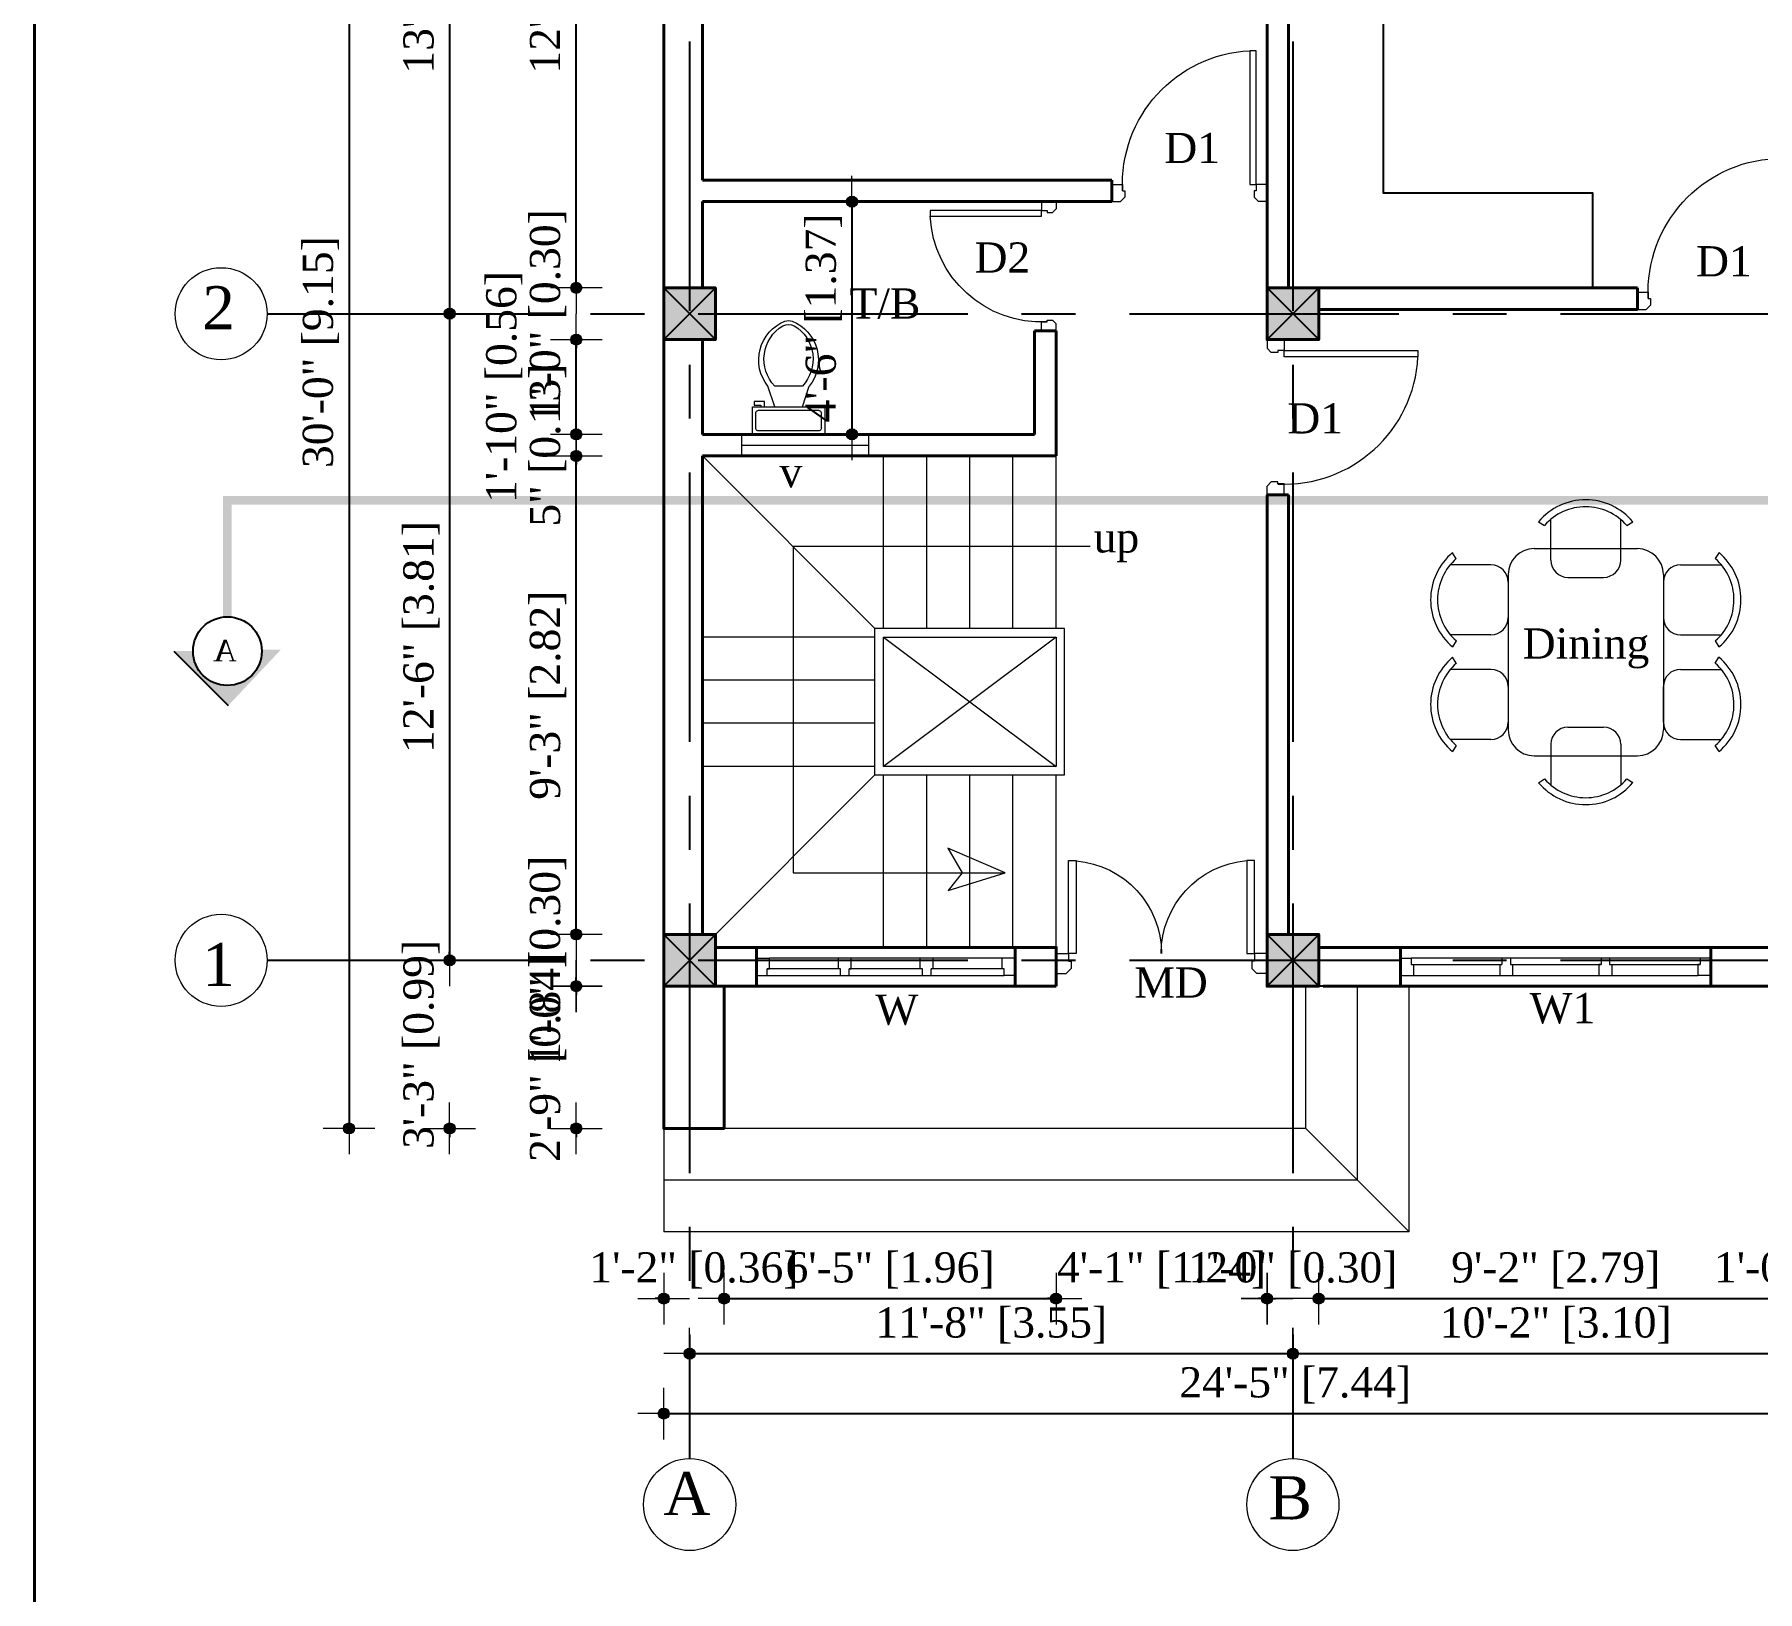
# Model space of a CAD drawing. Header units: feet. Extents: x 4160 to 31260, y -20219 to -1382.
# Drawn here: x 17057.1 to 17456.8, y -7173.3 to -6812.1 of the extents above; entities that cross this region are included whole.
import ezdxf

# ---------------------------------------------------------------- set-up
doc = ezdxf.new("R2010")
doc.units = ezdxf.units.FT
doc.header["$LTSCALE"] = 50
doc.header["$MEASUREMENT"] = 0
doc.header["$PDMODE"] = 34
for name, pattern in [('ACAD_ISO03W100', [30, 12, -18]), ('CENTER', [2, 1.25, -0.25, 0.25, -0.25]), ('HIDDEN', [0.375, 0.25, -0.125])]:
    doc.linetypes.add(name, pattern=pattern)
for name, color, linetype, lineweight in [('5Fixtures', 21, 'Continuous', 13), ('COLUMN', 145, 'Continuous', 40), ('DIMENISON', 152, 'Continuous', 9), ('DIMENSION', 142, 'Continuous', 13), ('DOOR & WIN', 11, 'Continuous', 25), ('DOOR PLAN', 241, 'Continuous', 13), ('FURNITURES & FIXTURES', 32, 'Continuous', 9), ('HACTH', 8, 'Continuous', 13), ('REBARS', 1, 'Continuous', 40), ('stair', 140, 'Continuous', 18), ('Text1', 3, 'Continuous', 25), ('wall', 6, 'Continuous', 40), ('WINDOW FRAME PLAN', 102, 'Continuous', 15)]:
    doc.layers.add(name, color=color, linetype=linetype, lineweight=lineweight)
for name, color, linetype in [('CL', 253, 'CENTER'), ('Furniture', 32, 'Continuous'), ('Text', 7, 'Continuous')]:
    doc.layers.add(name, color=color, linetype=linetype)
doc.styles.add('7 INCH', font='times.ttf', dxfattribs={"height": 7})
doc.styles.add('arial', font='times.ttf')
doc.styles.add('NAVARAJ', font='times.ttf', dxfattribs={"height": 9})
doc.dimstyles.new('7 INCH', dxfattribs={"dimscale": 0, "dimtxt": 7, "dimasz": 1, "dimexe": 2, "dimexo": 9, "dimgap": 2, "dimtad": 1, "dimdec": 0, "dimzin": 3, "dimdsep": 46, "dimlunit": 4, "dimtxsty": '7 INCH', "dimblk": 'DIM', "dimcen": 3, "dimdle": 3, "dimse1": 1, "dimse2": 1, "dimclrd": 256, "dimclre": 256, "dimclrt": 7, "dimadec": 1, "dimazin": 2, "dimtfac": 1, "dimtdec": 0, "dimtix": 1, "dimtofl": 0, "dimtmove": 2, "dimatfit": 3, "dimldrblk": 'DIM', "dimfxl": 2, "dimfrac": 2, "dimtolj": 2, "dimtzin": 0, "dimarcsym": 0})

# ---------------------------------------------------------------- blocks, each defined once
blk = doc.blocks.new('A$C151D7C43')
at = {"layer": 'HACTH', "ltscale": 0.1}
h = blk.add_hatch(color=256, dxfattribs=at)
h.dxf.hatch_style = 1
h.paths.add_polyline_path([(-12, 6), (-12, -6), (0, -6), (0, 6)])
at = {"layer": 'CL'}
for points in [[(0, 6), (-12, -6)], [(-12, 6), (0, -6)]]:
    blk.add_lwpolyline(points, dxfattribs=at)
at = {"layer": 'COLUMN'}
blk.add_lwpolyline([(-12, 6), (0, 6), (0, -6), (-12, -6)], close=True, dxfattribs=at)
blk = doc.blocks.new('A$C27A24D70')
at = {"layer": 'DOOR PLAN'}
for p, q in [((-11.24, 23.49), (-11.24, 20.63)), ((-11.24, 20.63), (-9.53, 20.63)), ((-9.53, 20.63), (-9.53, 20.06)), ((-9.53, 20.06), (-7.81, 20.06)), ((-6.67, 21.21), (-7.81, 20.06)), ((-6.67, 23.49), (-6.67, 21.21)), ((-11.24, -24.51), (-11.24, -21.65)), ((-11.24, -21.65), (-9.53, -21.65)), ((-9.53, -21.08), (-7.81, -21.08)), ((-9.53, -21.65), (-9.53, -21.08)), ((-6.67, -22.22), (-7.81, -21.08)), ((-6.67, -24.51), (-6.67, -22.22))]:
    blk.add_line(p, q, dxfattribs=at)
for points in [[(-11.24, 20.63), (-32.38, 20.63), (-32.38, 18.92), (-11.24, 18.92)], [(-11.24, -21.65), (-32.38, -21.65), (-32.38, -19.94), (-11.24, -19.94)]]:
    blk.add_lwpolyline(points, close=True, dxfattribs=at)
for centre, radius, start, end in [((-11.24, 20.63), 21.14, 184.6355, 270), ((-11.24, -21.65), 21.21, 90, 175.3645)]:
    blk.add_arc(centre, radius, start, end, dxfattribs=at)
at = {"layer": 'wall'}
for p, q in [((-12.81, 23.49), (-3.81, 23.49)), ((-12.81, -24.51), (-3.81, -24.51))]:
    blk.add_line(p, q, dxfattribs=at)
blk = doc.blocks.new('3ls')
at = {"layer": 'DOOR PLAN'}
for p, q in [((-36, -2.5), (-34, -2.5)), ((-34, -2.5), (-33, -3.5)), ((-33, -5), (-33, -3.5)), ((-2, -2.5), (-3, -3.5)), ((-3, -5), (-3, -3.5)), ((0, -2.5), (-2, -2.5)), ((-36, -6.5), (-33.5, -6.5)), ((-33.5, -6.5), (-33.5, -5)), ((-33.5, -5), (-33, -5)), ((-2.5, -5), (-3, -5)), ((-2.5, -6.5), (-2.5, -5)), ((0, -6.5), (-2.5, -6.5))]:
    blk.add_line(p, q, dxfattribs=at)
blk.add_lwpolyline([(-2.5, -6.5), (-2.5, -37.5), (-4, -37.5), (-4, -6.5)], close=True, dxfattribs=at)
blk.add_arc((-2.5, -6.5), 31.04, 177.2298, 267.2298, dxfattribs=at)
blk = doc.blocks.new('w1')
at = {"layer": 'wall'}
for p, q in [((14233.75, -9321.44), (14233.75, -9330.44)), ((14233.75, -9321.44), (14233.75, -9330.44)), ((14293.75, -9321.44), (14293.75, -9330.44))]:
    blk.add_line(p, q, dxfattribs=at)
at = {"layer": 'WINDOW FRAME PLAN'}
for p, q in [((14233.75, -9323.94), (14236.75, -9323.94)), ((14290.75, -9323.94), (14236.75, -9323.94)), ((14236.75, -9326.44), (14236.75, -9323.94)), ((14252.75, -9326.44), (14252.75, -9323.94)), ((14255.75, -9326.44), (14255.75, -9323.94)), ((14271.75, -9326.44), (14271.75, -9323.94)), ((14274.75, -9326.44), (14274.75, -9323.94)), ((14293.75, -9323.94), (14290.75, -9323.94)), ((14290.75, -9326.44), (14290.75, -9323.94)), ((14233.75, -9327.94), (14236.25, -9327.94)), ((14236.25, -9327.94), (14236.25, -9326.44)), ((14236.25, -9326.44), (14236.75, -9326.44)), ((14253.25, -9326.44), (14236.25, -9326.44)), ((14236.25, -9327.94), (14291.25, -9327.94)), ((14253.25, -9327.94), (14253.25, -9326.44)), ((14255.25, -9327.94), (14255.25, -9326.44)), ((14255.25, -9326.44), (14255.75, -9326.44)), ((14272.25, -9326.44), (14255.25, -9326.44)), ((14272.25, -9326.44), (14271.75, -9326.44)), ((14272.25, -9327.94), (14272.25, -9326.44)), ((14290.75, -9326.44), (14274.25, -9326.44)), ((14274.25, -9327.94), (14274.25, -9326.44)), ((14291.25, -9326.44), (14290.75, -9326.44)), ((14291.25, -9327.94), (14291.25, -9326.44)), ((14293.75, -9327.94), (14291.25, -9327.94))]:
    blk.add_line(p, q, dxfattribs=at)
blk = doc.blocks.new('6H')
at = {"layer": 'wall'}
for p, q in [((0, -9), (0, 0)), ((-72, -9), (-72, 0)), ((-72, -9), (-72, 0))]:
    blk.add_line(p, q, dxfattribs=at)
at = {"layer": 'WINDOW FRAME PLAN'}
for p, q in [((-72, -2.5), (-69.5, -2.5)), ((-69.5, -2.5), (-2.5, -2.5)), ((-69.5, -2.5), (-69.5, -4)), ((-48.5, -2.5), (-48.5, -4)), ((-46.5, -2.5), (-46.5, -4)), ((-25.5, -2.5), (-25.5, -4)), ((-23.5, -2.5), (-23.5, -4)), ((0, -2.5), (-2.5, -2.5)), ((-2.5, -2.5), (-2.5, -4)), ((-72, -6.5), (-69, -6.5)), ((-69.5, -4), (-69, -4)), ((-48.5, -4), (-69.5, -4)), ((-69, -4), (-69, -6.5)), ((-3, -6.5), (-69, -6.5)), ((-49, -4), (-49, -6.5)), ((-46.5, -4), (-46, -4)), ((-25.5, -4), (-46.5, -4)), ((-46, -4), (-46, -6.5)), ((-26, -4), (-26, -6.5)), ((-25.5, -4), (-26, -4)), ((-3, -4), (-23.5, -4)), ((-23, -4), (-23, -6.5)), ((-3, -4), (-3, -6.5)), ((-2.5, -4), (-3, -4)), ((0, -6.5), (-3, -6.5))]:
    blk.add_line(p, q, dxfattribs=at)
blk = doc.blocks.new('DT')
at = {"layer": 'FURNITURES & FIXTURES'}
for p, q in [((-10.26, 28.47), (-8.86, 27.61)), ((-7.43, 19.56), (-7.43, 29.01)), ((8.82, 19.56), (8.82, 28.98)), ((10.24, 27.59), (11.63, 28.45)), ((-29.33, 19.88), (-30.19, 21.28)), ((-11.3, 22.22), (12.7, 22.22)), ((31.61, 21.3), (30.74, 19.9)), ((-21.3, 18.47), (-30.74, 18.47)), ((-17.3, 16.22), (-17.3, -19.82)), ((18.7, 16.22), (18.7, -19.82)), ((22.7, 18.47), (32.14, 18.47)), ((-3.43, 15.56), (4.82, 15.56)), ((18.7, 14.47), (18.7, 6.22)), ((-21.3, 2.22), (-30.72, 2.22)), ((-29.33, 0.8), (-30.19, -0.59)), ((22.7, 2.22), (32.11, 2.22)), ((30.72, 0.8), (31.59, -0.59)), ((-29.33, -4.37), (-30.19, -2.98)), ((30.72, -4.37), (31.59, -2.98)), ((-21.3, -5.78), (-30.72, -5.78)), ((22.7, -5.78), (32.11, -5.78)), ((18.7, -18.04), (18.7, -9.78)), ((-3.43, -19.17), (4.82, -19.17)), ((-21.3, -22.04), (-30.74, -22.04)), ((-29.33, -23.45), (-30.19, -24.84)), ((-7.43, -23.17), (-7.43, -32.61)), ((8.82, -23.17), (8.82, -32.58)), ((22.7, -22.04), (32.14, -22.04)), ((31.61, -24.86), (30.74, -23.47)), ((-11.3, -25.82), (12.7, -25.82)), ((-10.26, -32.07), (-8.86, -31.21)), ((10.24, -31.19), (11.63, -32.06))]:
    blk.add_line(p, q, dxfattribs=at)
for centre, radius, start, end in [((0.68, 19.27), 14.29, 39.9668, 139.9373), ((0.68, 19.27), 12.67, 41.0302, 138.8613), ((-21.01, 10.36), 14.29, 130.0627, 230.0332), ((-11.3, 16.22), 6, 90, 180), ((12.7, 16.22), 6, 0, 90), ((22.41, 10.36), 14.29, 309.9668, 49.9373), ((-21.01, 10.36), 12.67, 131.1387, 228.9698), ((-21.3, 14.47), 4, 0, 90), ((-3.43, 19.56), 4, 180, 270), ((4.82, 19.56), 4, 270, 0), ((22.7, 14.47), 4, 90, 180), ((22.41, 10.36), 12.67, 311.0302, 48.8613), ((-21.3, 6.22), 4, 270, 0), ((22.7, 6.22), 4, 180, 270), ((-21.01, -13.93), 14.29, 129.9668, 229.9373), ((22.41, -13.93), 14.29, 310.0627, 50.0332), ((-21.01, -13.93), 12.67, 131.0302, 228.8613), ((-21.3, -9.78), 4, 0, 90), ((22.7, -9.78), 4, 90, 180), ((22.41, -13.93), 12.67, 311.1387, 48.9698), ((-21.3, -18.04), 4, 270, 0), ((-11.3, -19.82), 6, 180, 270), ((-3.43, -23.17), 4, 90, 180), ((4.82, -23.17), 4, 0, 90), ((12.7, -19.82), 6, 270, 0), ((22.7, -18.04), 4, 180, 270), ((0.68, -22.88), 12.67, 221.1387, 318.9698), ((0.68, -22.88), 14.29, 220.0627, 320.0332)]:
    blk.add_arc(centre, radius, start, end, dxfattribs=at)
blk = doc.blocks.new('COMMODE')
at = {"layer": '5Fixtures'}
for p, q in [((0, 0), (-16.8, 0)), ((-16.8, 0), (-16.8, -6.4)), ((0, -6.4), (0, 0)), ((-16, -1.6), (-16, -4.8)), ((-1.6, -0.8), (-15.2, -0.8)), ((-0.8, -4.8), (-0.8, -1.6)), ((-16.8, -6.4), (0, -6.4)), ((-16.4, -6.8), (-14.8, -6.8)), ((-16.4, -7.6), (-16.4, -6.8)), ((-14, -7.6), (-16.4, -7.6)), ((-15.2, -5.6), (-1.6, -5.6)), ((-14.8, -6.8), (-14.8, -6.4)), ((-14, -6.4), (-14, -7.6)), ((-11.6, -6.4), (-13.2, -11.2)), ((-5.2, -6.4), (-3.6, -11.2)), ((-5.2, -11.2), (-11.6, -11.2))]:
    blk.add_line(p, q, dxfattribs=at)
for centre, radius, start, end in [((-15.3, -1.5), 0.707, 81.8699, 188.1301), ((-1.5, -1.5), 0.707, 351.8699, 98.1301), ((-15.3, -4.9), 0.707, 171.8699, 278.1301), ((-1.5, -4.9), 0.707, 261.8699, 8.1301), ((-5.58, -17.26), 9.74, 141.4691, 247.9714), ((-5.04, -17.45), 9.06, 136.3677, 238.9468), ((-11.22, -17.26), 9.74, 292.0284, 38.5307), ((-11.76, -17.45), 9.06, 301.053, 43.6321), ((-8.4, -22.3), 3.2, 245.7318, 294.2682), ((-8.4, -23.2), 3.2, 254.8605, 285.1395)]:
    blk.add_arc(centre, radius, start, end, dxfattribs=at)
blk = doc.blocks.new('DIM')
at = {"layer": 'DIMENSION'}
h = blk.add_hatch(color=256, dxfattribs=at)
h.paths.add_polyline_path([(0, 1.28), (0, 0), (1.28, 0, 0.414214)])
h.paths.add_polyline_path([(1.28, 0), (0, 0), (0, -1.28, 0.414214)])
h.paths.add_polyline_path([(0, 0), (-1.28, 0, 0.414214), (0, -1.28)])
h.paths.add_polyline_path([(0, 1.28, 0.414214), (-1.28, 0), (0, 0)])
for p, q in [((0, 6), (0, -6)), ((-6, 0), (6, 0))]:
    blk.add_line(p, q, dxfattribs=at)
blk.add_circle((0, 0), 1.28, dxfattribs=at)
blk = doc.blocks.new('*D39')
at = {"layer": 'Defpoints', "color": 0, "ltscale": 0.1, "transparency": 16777216}
for p in [(17203.04, -7032.9), (17217.04, -7032.9), (17217.04, -7105.37)]:
    blk.add_point(p, dxfattribs=at)
at = {"layer": 'DIMENSION', "lineweight": -2, "ltscale": 0.1, "transparency": 16777216}
for p, q in [((17202.04, -7105.37), (17201.04, -7105.37)), ((17218.04, -7105.37), (17219.04, -7105.37))]:
    blk.add_line(p, q, dxfattribs=at)
blk.add_blockref('DIM', (17203.04, -7105.37), dxfattribs=at)
at = {"layer": 'DIMENSION', "lineweight": -2, "ltscale": 0.1, "transparency": 16777216, "rotation": 180}
blk.add_blockref('DIM', (17217.04, -7105.37), dxfattribs=at)
at = {"layer": 'DIMENSION', "color": 7, "ltscale": 0.1, "transparency": 16777216, "insert": (17210.04, -7098.84), "char_height": 7, "attachment_point": 5, "style": '7 INCH'}
blk.add_mtext('\\A2;1\'-2" [0.36]', dxfattribs=at)
blk = doc.blocks.new('*D40')
at = {"layer": 'Defpoints', "color": 0, "ltscale": 0.1, "transparency": 16777216}
for p in [(17217.04, -7032.9), (17294.04, -7032.9), (17294.04, -7105.37)]:
    blk.add_point(p, dxfattribs=at)
at = {"layer": 'DIMENSION', "lineweight": -2, "ltscale": 0.1, "transparency": 16777216}
blk.add_line((17218.04, -7105.37), (17293.04, -7105.37), dxfattribs=at)
at = {"layer": 'DIMENSION', "lineweight": -2, "ltscale": 0.1, "transparency": 16777216, "rotation": 180}
blk.add_blockref('DIM', (17217.04, -7105.37), dxfattribs=at)
at = {"layer": 'DIMENSION', "lineweight": -2, "ltscale": 0.1, "transparency": 16777216}
blk.add_blockref('DIM', (17294.04, -7105.37), dxfattribs=at)
at = {"layer": 'DIMENSION', "color": 7, "ltscale": 0.1, "transparency": 16777216, "insert": (17255.54, -7098.84), "char_height": 7, "attachment_point": 5, "style": '7 INCH'}
blk.add_mtext('\\A2;6\'-5" [1.96]', dxfattribs=at)
blk = doc.blocks.new('*D41')
at = {"layer": 'Defpoints', "color": 0, "ltscale": 0.1, "transparency": 16777216}
for p in [(17294.04, -7032.9), (17342.98, -7032.9), (17342.98, -7105.37)]:
    blk.add_point(p, dxfattribs=at)
at = {"layer": 'DIMENSION', "lineweight": -2, "ltscale": 0.1, "transparency": 16777216}
for p, q in [((17293.04, -7105.37), (17292.04, -7105.37)), ((17343.98, -7105.37), (17344.98, -7105.37))]:
    blk.add_line(p, q, dxfattribs=at)
blk.add_blockref('DIM', (17294.04, -7105.37), dxfattribs=at)
at = {"layer": 'DIMENSION', "lineweight": -2, "ltscale": 0.1, "transparency": 16777216, "rotation": 180}
blk.add_blockref('DIM', (17342.98, -7105.37), dxfattribs=at)
at = {"layer": 'DIMENSION', "color": 7, "ltscale": 0.1, "transparency": 16777216, "insert": (17318.51, -7098.84), "char_height": 7, "attachment_point": 5, "style": '7 INCH'}
blk.add_mtext('\\A2;4\'-1" [1.24]', dxfattribs=at)
blk = doc.blocks.new('*D42')
at = {"layer": 'Defpoints', "color": 0, "ltscale": 0.1, "transparency": 16777216}
for p in [(17342.98, -7032.9), (17354.98, -7032.9), (17354.98, -7105.37)]:
    blk.add_point(p, dxfattribs=at)
at = {"layer": 'DIMENSION', "lineweight": -2, "ltscale": 0.1, "transparency": 16777216}
for p, q in [((17341.98, -7105.37), (17340.98, -7105.37)), ((17355.98, -7105.37), (17356.98, -7105.37))]:
    blk.add_line(p, q, dxfattribs=at)
blk.add_blockref('DIM', (17342.98, -7105.37), dxfattribs=at)
at = {"layer": 'DIMENSION', "lineweight": -2, "ltscale": 0.1, "transparency": 16777216, "rotation": 180}
blk.add_blockref('DIM', (17354.98, -7105.37), dxfattribs=at)
at = {"layer": 'DIMENSION', "color": 7, "ltscale": 0.1, "transparency": 16777216, "insert": (17348.98, -7098.84), "char_height": 7, "attachment_point": 5, "style": '7 INCH'}
blk.add_mtext('\\A2;1\'-0" [0.30]', dxfattribs=at)
blk = doc.blocks.new('*D43')
at = {"layer": 'Defpoints', "color": 0, "ltscale": 0.1, "transparency": 16777216}
for p in [(17354.98, -7032.9), (17464.93, -7032.9), (17464.93, -7105.37)]:
    blk.add_point(p, dxfattribs=at)
at = {"layer": 'DIMENSION', "lineweight": -2, "ltscale": 0.1, "transparency": 16777216}
blk.add_line((17355.98, -7105.37), (17463.93, -7105.37), dxfattribs=at)
at = {"layer": 'DIMENSION', "lineweight": -2, "ltscale": 0.1, "transparency": 16777216, "rotation": 180}
blk.add_blockref('DIM', (17354.98, -7105.37), dxfattribs=at)
at = {"layer": 'DIMENSION', "lineweight": -2, "ltscale": 0.1, "transparency": 16777216}
blk.add_blockref('DIM', (17464.93, -7105.37), dxfattribs=at)
at = {"layer": 'DIMENSION', "color": 7, "ltscale": 0.1, "transparency": 16777216, "insert": (17409.96, -7098.84), "char_height": 7, "attachment_point": 5, "style": '7 INCH'}
blk.add_mtext('\\A2;9\'-2" [2.79]', dxfattribs=at)
blk = doc.blocks.new('*D44')
at = {"layer": 'Defpoints', "color": 0, "ltscale": 0.1, "transparency": 16777216}
for p in [(17464.93, -7032.9), (17476.93, -7032.9), (17476.93, -7105.37)]:
    blk.add_point(p, dxfattribs=at)
at = {"layer": 'DIMENSION', "lineweight": -2, "ltscale": 0.1, "transparency": 16777216}
for p, q in [((17463.93, -7105.37), (17462.93, -7105.37)), ((17477.93, -7105.37), (17478.93, -7105.37))]:
    blk.add_line(p, q, dxfattribs=at)
blk.add_blockref('DIM', (17464.93, -7105.37), dxfattribs=at)
at = {"layer": 'DIMENSION', "lineweight": -2, "ltscale": 0.1, "transparency": 16777216, "rotation": 180}
blk.add_blockref('DIM', (17476.93, -7105.37), dxfattribs=at)
at = {"layer": 'DIMENSION', "color": 7, "ltscale": 0.1, "transparency": 16777216, "insert": (17470.93, -7098.84), "char_height": 7, "attachment_point": 5, "style": '7 INCH'}
blk.add_mtext('\\A2;1\'-0" [0.30]', dxfattribs=at)
blk = doc.blocks.new('*D46')
at = {"layer": 'Defpoints', "color": 0, "ltscale": 0.1, "transparency": 16777216}
for p in [(17209.04, -7032.9), (17348.98, -7032.9), (17348.98, -7118.14)]:
    blk.add_point(p, dxfattribs=at)
at = {"layer": 'DIMENSION', "lineweight": -2, "ltscale": 0.1, "transparency": 16777216}
blk.add_line((17210.04, -7118.14), (17347.98, -7118.14), dxfattribs=at)
at = {"layer": 'DIMENSION', "lineweight": -2, "ltscale": 0.1, "transparency": 16777216, "rotation": 180}
blk.add_blockref('DIM', (17209.04, -7118.14), dxfattribs=at)
at = {"layer": 'DIMENSION', "lineweight": -2, "ltscale": 0.1, "transparency": 16777216}
blk.add_blockref('DIM', (17348.98, -7118.14), dxfattribs=at)
at = {"layer": 'DIMENSION', "color": 7, "ltscale": 0.1, "transparency": 16777216, "insert": (17279.01, -7111.62), "char_height": 7, "attachment_point": 5, "style": '7 INCH'}
blk.add_mtext('\\A2;11\'-8" [3.55]', dxfattribs=at)
blk = doc.blocks.new('*D47')
at = {"layer": 'Defpoints', "color": 0, "ltscale": 0.1, "transparency": 16777216}
for p in [(17348.98, -7032.9), (17470.93, -7032.9), (17470.93, -7118.14)]:
    blk.add_point(p, dxfattribs=at)
at = {"layer": 'DIMENSION', "lineweight": -2, "ltscale": 0.1, "transparency": 16777216}
blk.add_line((17349.98, -7118.14), (17469.93, -7118.14), dxfattribs=at)
at = {"layer": 'DIMENSION', "lineweight": -2, "ltscale": 0.1, "transparency": 16777216, "rotation": 180}
blk.add_blockref('DIM', (17348.98, -7118.14), dxfattribs=at)
at = {"layer": 'DIMENSION', "lineweight": -2, "ltscale": 0.1, "transparency": 16777216}
blk.add_blockref('DIM', (17470.93, -7118.14), dxfattribs=at)
at = {"layer": 'DIMENSION', "color": 7, "ltscale": 0.1, "transparency": 16777216, "insert": (17409.96, -7111.62), "char_height": 7, "attachment_point": 5, "style": '7 INCH'}
blk.add_mtext('\\A2;10\'-2" [3.10]', dxfattribs=at)
blk = doc.blocks.new('*D49')
at = {"layer": 'Defpoints', "color": 0, "ltscale": 0.1, "transparency": 16777216}
for p in [(17203.04, -7032.9), (17496, -7032.9), (17496, -7132.04)]:
    blk.add_point(p, dxfattribs=at)
at = {"layer": 'DIMENSION', "lineweight": -2, "ltscale": 0.1, "transparency": 16777216}
blk.add_line((17204.04, -7132.04), (17495, -7132.04), dxfattribs=at)
at = {"layer": 'DIMENSION', "lineweight": -2, "ltscale": 0.1, "transparency": 16777216, "rotation": 180}
blk.add_blockref('DIM', (17203.04, -7132.04), dxfattribs=at)
at = {"layer": 'DIMENSION', "lineweight": -2, "ltscale": 0.1, "transparency": 16777216}
blk.add_blockref('DIM', (17496, -7132.04), dxfattribs=at)
at = {"layer": 'DIMENSION', "color": 7, "ltscale": 0.1, "transparency": 16777216, "insert": (17349.52, -7125.51), "char_height": 7, "attachment_point": 5, "style": '7 INCH'}
blk.add_mtext('\\A2;24\'-5" [7.44]', dxfattribs=at)
blk = doc.blocks.new('*D50')
at = {"layer": 'Defpoints', "color": 0, "ltscale": 0.1, "transparency": 16777216}
for p in [(17182.73, -7032.9), (17203.04, -7032.9), (17203.04, -7065.9)]:
    blk.add_point(p, dxfattribs=at)
at = {"layer": 'DIMENSION', "lineweight": -2, "ltscale": 0.1, "transparency": 16777216}
for p, q in [((17182.73, -7031.9), (17182.73, -7030.9)), ((17182.73, -7066.9), (17182.73, -7067.9))]:
    blk.add_line(p, q, dxfattribs=at)
for p, rotation in [((17182.73, -7032.9), 270), ((17182.73, -7065.9), 90)]:
    blk.add_blockref('DIM', p, dxfattribs=dict(at, rotation=rotation))
at = {"layer": 'DIMENSION', "color": 7, "ltscale": 0.1, "transparency": 16777216, "insert": (17176.2, -7049.4), "char_height": 7, "attachment_point": 5, "rotation": 90, "style": '7 INCH'}
blk.add_mtext('\\A2;2\'-9" [0.84]', dxfattribs=at)
blk = doc.blocks.new('*D51')
at = {"layer": 'Defpoints', "color": 0, "ltscale": 0.1, "transparency": 16777216}
for p in [(17182.73, -7020.9), (17203.04, -7020.9), (17203.04, -7032.9)]:
    blk.add_point(p, dxfattribs=at)
at = {"layer": 'DIMENSION', "lineweight": -2, "ltscale": 0.1, "transparency": 16777216}
for p, q in [((17182.73, -7019.9), (17182.73, -7018.9)), ((17182.73, -7033.9), (17182.73, -7034.9))]:
    blk.add_line(p, q, dxfattribs=at)
for p, rotation in [((17182.73, -7020.9), 270), ((17182.73, -7032.9), 90)]:
    blk.add_blockref('DIM', p, dxfattribs=dict(at, rotation=rotation))
at = {"layer": 'DIMENSION', "color": 7, "ltscale": 0.1, "transparency": 16777216, "insert": (17176.2, -7026.9), "char_height": 7, "attachment_point": 5, "rotation": 90, "style": '7 INCH'}
blk.add_mtext('\\A2;1\'-0" [0.30]', dxfattribs=at)
blk = doc.blocks.new('*D52')
at = {"layer": 'Defpoints', "color": 0, "ltscale": 0.1, "transparency": 16777216}
for p in [(17182.73, -6909.9), (17212.04, -6909.9), (17203.04, -7020.9)]:
    blk.add_point(p, dxfattribs=at)
at = {"layer": 'DIMENSION', "lineweight": -2, "ltscale": 0.1, "transparency": 16777216}
blk.add_line((17182.73, -7019.9), (17182.73, -6910.9), dxfattribs=at)
for p, rotation in [((17182.73, -6909.9), 90), ((17182.73, -7020.9), 270)]:
    blk.add_blockref('DIM', p, dxfattribs=dict(at, rotation=rotation))
at = {"layer": 'DIMENSION', "color": 7, "ltscale": 0.1, "transparency": 16777216, "insert": (17176.2, -6965.4), "char_height": 7, "attachment_point": 5, "rotation": 90, "style": '7 INCH'}
blk.add_mtext('\\A2;9\'-3" [2.82]', dxfattribs=at)
blk = doc.blocks.new('*D53')
at = {"layer": 'Defpoints', "color": 0, "ltscale": 0.1, "transparency": 16777216}
for p in [(17182.73, -6904.9), (17212.04, -6904.9), (17212.04, -6909.9)]:
    blk.add_point(p, dxfattribs=at)
at = {"layer": 'DIMENSION', "lineweight": -2, "ltscale": 0.1, "transparency": 16777216}
for p, q in [((17182.73, -6903.9), (17182.73, -6902.9)), ((17182.73, -6910.9), (17182.73, -6911.9))]:
    blk.add_line(p, q, dxfattribs=at)
for p, rotation in [((17182.73, -6904.9), 270), ((17182.73, -6909.9), 90)]:
    blk.add_blockref('DIM', p, dxfattribs=dict(at, rotation=rotation))
at = {"layer": 'DIMENSION', "color": 7, "ltscale": 0.1, "transparency": 16777216, "insert": (17176.2, -6907.4), "char_height": 7, "attachment_point": 5, "rotation": 90, "style": '7 INCH'}
blk.add_mtext('\\A2;5" [0.13]', dxfattribs=at)
blk = doc.blocks.new('*D54')
at = {"layer": 'Defpoints', "color": 0, "ltscale": 0.1, "transparency": 16777216}
for p in [(17182.73, -6882.9), (17203.04, -6882.9), (17212.04, -6904.9)]:
    blk.add_point(p, dxfattribs=at)
at = {"layer": 'DIMENSION', "lineweight": -2, "ltscale": 0.1, "transparency": 16777216}
blk.add_line((17182.73, -6903.9), (17182.73, -6883.9), dxfattribs=at)
for p, rotation in [((17182.73, -6882.9), 90), ((17182.73, -6904.9), 270)]:
    blk.add_blockref('DIM', p, dxfattribs=dict(at, rotation=rotation))
at = {"layer": 'DIMENSION', "color": 7, "ltscale": 0.1, "transparency": 16777216, "insert": (17166.05, -6893.9), "char_height": 7, "attachment_point": 5, "rotation": 90, "style": '7 INCH'}
blk.add_mtext('\\A2;1\'-10" [0.56]', dxfattribs=at)
blk = doc.blocks.new('*D55')
at = {"layer": 'Defpoints', "color": 0, "ltscale": 0.1, "transparency": 16777216}
for p in [(17182.73, -6870.9), (17203.04, -6870.9), (17203.04, -6882.9)]:
    blk.add_point(p, dxfattribs=at)
at = {"layer": 'DIMENSION', "lineweight": -2, "ltscale": 0.1, "transparency": 16777216}
for p, q in [((17182.73, -6869.9), (17182.73, -6868.9)), ((17182.73, -6883.9), (17182.73, -6884.9))]:
    blk.add_line(p, q, dxfattribs=at)
for p, rotation in [((17182.73, -6870.9), 270), ((17182.73, -6882.9), 90)]:
    blk.add_blockref('DIM', p, dxfattribs=dict(at, rotation=rotation))
at = {"layer": 'DIMENSION', "color": 7, "ltscale": 0.1, "transparency": 16777216, "insert": (17176.2, -6876.9), "char_height": 7, "attachment_point": 5, "rotation": 90, "style": '7 INCH'}
blk.add_mtext('\\A2;1\'-0" [0.30]', dxfattribs=at)
blk = doc.blocks.new('*D56')
at = {"layer": 'Defpoints', "color": 0, "ltscale": 0.1, "transparency": 16777216}
for p in [(17182.73, -6717.73), (17203.04, -6717.73), (17203.04, -6870.9)]:
    blk.add_point(p, dxfattribs=at)
at = {"layer": 'DIMENSION', "lineweight": -2, "ltscale": 0.1, "transparency": 16777216}
blk.add_line((17182.73, -6869.9), (17182.73, -6718.73), dxfattribs=at)
for p, rotation in [((17182.73, -6717.73), 90), ((17182.73, -6870.9), 270)]:
    blk.add_blockref('DIM', p, dxfattribs=dict(at, rotation=rotation))
at = {"layer": 'DIMENSION', "color": 7, "ltscale": 0.1, "transparency": 16777216, "insert": (17176.2, -6794.31), "char_height": 7, "attachment_point": 5, "rotation": 90, "style": '7 INCH'}
blk.add_mtext('\\A2;12\'-9" [3.89]', dxfattribs=at)
blk = doc.blocks.new('*D58')
at = {"layer": 'Defpoints', "color": 0, "ltscale": 0.1, "transparency": 16777216}
for p in [(17212.04, -6850.9), (17212.04, -6904.9), (17246.69, -6904.9)]:
    blk.add_point(p, dxfattribs=at)
at = {"layer": 'DIMENSION', "lineweight": -2, "ltscale": 0.1, "transparency": 16777216}
blk.add_line((17246.69, -6851.9), (17246.69, -6903.9), dxfattribs=at)
for p, rotation in [((17246.69, -6850.9), 90), ((17246.69, -6904.9), 270)]:
    blk.add_blockref('DIM', p, dxfattribs=dict(at, rotation=rotation))
at = {"layer": 'DIMENSION', "color": 7, "ltscale": 0.1, "transparency": 16777216, "insert": (17240.17, -6877.9), "char_height": 7, "attachment_point": 5, "rotation": 90, "style": '7 INCH'}
blk.add_mtext('\\A2;4\'-6" [1.37]', dxfattribs=at)
blk = doc.blocks.new('*D59')
at = {"layer": 'Defpoints', "color": 0, "ltscale": 0.1, "transparency": 16777216}
for p in [(17209.04, -6711.73), (17153.37, -6876.9), (17209.04, -6876.9)]:
    blk.add_point(p, dxfattribs=at)
at = {"layer": 'DIMENSION', "lineweight": -2, "ltscale": 0.1, "transparency": 16777216}
blk.add_line((17153.37, -6712.73), (17153.37, -6875.9), dxfattribs=at)
for p, rotation in [((17153.37, -6711.73), 90), ((17153.37, -6876.9), 270)]:
    blk.add_blockref('DIM', p, dxfattribs=dict(at, rotation=rotation))
at = {"layer": 'DIMENSION', "color": 7, "ltscale": 0.1, "transparency": 16777216, "insert": (17146.84, -6794.31), "char_height": 7, "attachment_point": 5, "rotation": 90, "style": '7 INCH'}
blk.add_mtext('\\A2;13\'-9" [4.20]', dxfattribs=at)
blk = doc.blocks.new('*D60')
at = {"layer": 'Defpoints', "color": 0, "ltscale": 0.1, "transparency": 16777216}
for p in [(17209.04, -6876.9), (17153.37, -7026.9), (17203.04, -7026.9)]:
    blk.add_point(p, dxfattribs=at)
at = {"layer": 'DIMENSION', "lineweight": -2, "ltscale": 0.1, "transparency": 16777216}
blk.add_line((17153.37, -6877.9), (17153.37, -7025.9), dxfattribs=at)
for p, rotation in [((17153.37, -6876.9), 90), ((17153.37, -7026.9), 270)]:
    blk.add_blockref('DIM', p, dxfattribs=dict(at, rotation=rotation))
at = {"layer": 'DIMENSION', "color": 7, "ltscale": 0.1, "transparency": 16777216, "insert": (17146.84, -6951.9), "char_height": 7, "attachment_point": 5, "rotation": 90, "style": '7 INCH'}
blk.add_mtext('\\A2;12\'-6" [3.81]', dxfattribs=at)
blk = doc.blocks.new('*D61')
at = {"layer": 'Defpoints', "color": 0, "ltscale": 0.1, "transparency": 16777216}
for p in [(17203.04, -7026.9), (17153.37, -7065.9), (17203.04, -7065.9)]:
    blk.add_point(p, dxfattribs=at)
at = {"layer": 'DIMENSION', "lineweight": -2, "ltscale": 0.1, "transparency": 16777216}
for p, q in [((17153.37, -7025.9), (17153.37, -7024.9)), ((17153.37, -7066.9), (17153.37, -7067.9))]:
    blk.add_line(p, q, dxfattribs=at)
for p, rotation in [((17153.37, -7026.9), 270), ((17153.37, -7065.9), 90)]:
    blk.add_blockref('DIM', p, dxfattribs=dict(at, rotation=rotation))
at = {"layer": 'DIMENSION', "color": 7, "ltscale": 0.1, "transparency": 16777216, "insert": (17146.84, -7046.4), "char_height": 7, "attachment_point": 5, "rotation": 90, "style": '7 INCH'}
blk.add_mtext('\\A2;3\'-3" [0.99]', dxfattribs=at)
blk = doc.blocks.new('*D62')
at = {"layer": 'Defpoints', "color": 0, "ltscale": 0.1, "transparency": 16777216}
for p in [(17203.04, -6705.73), (17130.03, -7065.9), (17203.04, -7065.9)]:
    blk.add_point(p, dxfattribs=at)
at = {"layer": 'DIMENSION', "lineweight": -2, "ltscale": 0.1, "transparency": 16777216}
blk.add_line((17130.03, -6706.73), (17130.03, -7064.9), dxfattribs=at)
for p, rotation in [((17130.03, -6705.73), 90), ((17130.03, -7065.9), 270)]:
    blk.add_blockref('DIM', p, dxfattribs=dict(at, rotation=rotation))
at = {"layer": 'DIMENSION', "color": 7, "ltscale": 0.1, "transparency": 16777216, "insert": (17123.51, -6885.81), "char_height": 7, "attachment_point": 5, "rotation": 90, "style": '7 INCH'}
blk.add_mtext('\\A2;30\'-0" [9.15]', dxfattribs=at)

msp = doc.modelspace()

# ---------------------------------------------------------------- hatches: boundary and pattern name
at = {"layer": 'DOOR & WIN', "linetype": 'ACAD_ISO03W100', "ltscale": 0.3}
msp.add_hatch(color=256, dxfattribs=at).paths.add_polyline_path([(17114.25, -6954.8), (17109.78, -6954.8, -0.428023), (17101.82, -6963.15, -0.414214), (17093.85, -6955.18), (17089.39, -6955.18), (17102.01, -6967.8)])

# ---------------------------------------------------------------- linework, layer by layer
msp.add_line((17356.04, -7032.9), (17342.98, -7032.9))
at = {"layer": 'CL'}
for p, q in [((17209.04, -6613.74), (17209.04, -7142.47)), ((17348.98, -6613.74), (17348.98, -7142.47)), ((17111.05, -6876.9), (17568.91, -6876.9)), ((17111.05, -7026.9), (17568.91, -7026.9))]:
    msp.add_line(p, q, dxfattribs=at)
at = {"layer": 'DIMENISON'}
for centre in [(17100.37, -6876.9), (17100.37, -7026.9), (17209.04, -7153.15), (17348.98, -7153.15)]:
    msp.add_circle(centre, 10.68, dxfattribs=at)
at = {"layer": 'DIMENSION', "ltscale": 0.1}
for p, q in [((17250.54, -6904.9), (17250.54, -6909.9)), ((17221.06, -6907.4), (17250.54, -6907.4))]:
    msp.add_line(p, q, dxfattribs=at)
msp.add_lwpolyline([(17221.06, -6904.9), (17221.06, -6909.9)], dxfattribs=at)
at = {"layer": 'DIMENSION', "ltscale": 2}
msp.add_lwpolyline([(17301.97, -6930.9), (17233.04, -6930.9), (17233.04, -7006.63), (17282.25, -7006.63), (17268.93, -7000.9), (17272.28, -7006.63), (17269.02, -7010.67), (17282.25, -7006.63)], dxfattribs=at)
at = {"layer": 'DOOR & WIN', "linetype": 'ACAD_ISO03W100', "ltscale": 0.3}
msp.add_line((17089.39, -6955.18), (17102.01, -6967.8), dxfattribs=at)
at = {"layer": 'DOOR & WIN', "linetype": 'HIDDEN', "ltscale": 0.01, "const_width": 2}
msp.add_lwpolyline([(17584.35, -6942.76), (17584.35, -6920.22), (17101.82, -6920.22), (17101.82, -6947.21)], dxfattribs=at)
at = {"layer": 'DOOR & WIN', "ltscale": 0.3}
msp.add_circle((17101.82, -6955.18), 7.97, dxfattribs=at)
at = {"layer": 'Furniture', "ltscale": 0.1}
msp.add_lwpolyline([(17418.59, -6870.9), (17418.59, -6848.9), (17369.98, -6848.9), (17369.98, -6736.73), (17421.96, -6736.73), (17421.96, -6714.73)], dxfattribs=at)
at = {"layer": 'REBARS', "ltscale": 0.1}
msp.add_line((17445.96, -7032.9), (17445.96, -7023.9), dxfattribs=at)
at = {"layer": 'stair'}
for p, q in [((17252.04, -6983.9), (17252.04, -6949.9)), ((17252.04, -6981.9), (17212.04, -6981.9)), ((17294.04, -6981.9), (17254.04, -6981.9)), ((17351.98, -7065.9), (17351.98, -7032.9)), ((17363.98, -7077.9), (17363.98, -7032.9)), ((17375.98, -7089.9), (17375.98, -7032.9)), ((17351.98, -7065.9), (17212.04, -7065.9)), ((17363.98, -7077.9), (17203.04, -7077.9)), ((17375.98, -7089.9), (17203.04, -7089.9))]:
    msp.add_line(p, q, dxfattribs=at)
for points in [[(17252.04, -6949.9), (17212.04, -6909.9)], [(17254.04, -6949.9), (17254.04, -6909.9)], [(17264.04, -6949.9), (17264.04, -6909.9)], [(17274.04, -6949.9), (17274.04, -6909.9)], [(17284.04, -6949.9), (17284.04, -6909.9)], [(17294.04, -6949.9), (17294.04, -6909.9)], [(17252.04, -6983.9), (17296.04, -6983.9), (17296.04, -6949.9), (17252.04, -6949.9)], [(17252.04, -6951.9), (17212.04, -6951.9)], [(17254.04, -6951.9), (17294.04, -6981.9)], [(17294.04, -6951.9), (17254.04, -6981.9), (17254.04, -6951.9), (17294.04, -6951.9), (17294.04, -6981.9)], [(17252.04, -6961.9), (17212.04, -6961.9)], [(17252.04, -6971.9), (17212.04, -6971.9)], [(17252.04, -6981.9), (17212.04, -6981.9)], [(17252.04, -6983.9), (17212.04, -7023.9)], [(17254.04, -7023.9), (17254.04, -6983.9)], [(17264.04, -7023.9), (17264.04, -6983.9)], [(17274.04, -7023.9), (17274.04, -6983.9)], [(17284.04, -7023.9), (17284.04, -6983.9)], [(17294.04, -7023.9), (17294.04, -6983.9)], [(17203.04, -7065.9), (17203.04, -7089.9)], [(17351.98, -7065.9), (17375.98, -7089.9)]]:
    msp.add_lwpolyline(points, dxfattribs=at)
at = {"layer": 'wall'}
for p, q in [((17203.04, -7032.9), (17203.04, -6705.73)), ((17212.04, -6845.9), (17212.04, -6714.73)), ((17342.98, -6870.9), (17342.98, -6717.73)), ((17347.98, -6870.9), (17347.98, -6717.73)), ((17306.98, -6845.9), (17212.04, -6845.9)), ((17306.98, -6850.9), (17306.98, -6845.9)), ((17289.04, -6850.9), (17212.04, -6850.9)), ((17212.04, -6870.9), (17212.04, -6850.9)), ((17294.04, -6850.9), (17289.04, -6850.9)), ((17306.98, -6850.9), (17294.04, -6850.9)), ((17428.93, -6870.9), (17342.98, -6870.9)), ((17212.04, -6904.9), (17212.04, -6882.9)), ((17289.04, -6904.9), (17289.04, -6880.9)), ((17294.04, -6904.9), (17294.04, -6880.9)), ((17289.04, -6904.9), (17212.04, -6904.9)), ((17294.04, -6909.9), (17294.04, -6904.9)), ((17212.04, -7020.9), (17212.04, -6909.9)), ((17294.04, -6909.9), (17212.04, -6909.9)), ((17342.98, -7020.9), (17342.98, -6918.9)), ((17347.98, -7020.9), (17347.98, -6918.9)), ((17294.04, -7023.9), (17215.04, -7023.9)), ((17294.04, -7032.9), (17294.04, -7023.9)), ((17464.93, -7023.9), (17354.98, -7023.9)), ((17294.04, -7032.9), (17203.04, -7032.9)), ((17464.93, -7032.9), (17356.04, -7032.9))]:
    msp.add_line(p, q, dxfattribs=at)
at = {"layer": 'wall', "ltscale": 0.1}
for p, q in [((17428.93, -6870.9), (17428.93, -6875.9)), ((17294.04, -6880.9), (17289.04, -6880.9)), ((17347.98, -6918.9), (17342.98, -6918.9))]:
    msp.add_line(p, q, dxfattribs=at)
msp.add_lwpolyline([(17057.05, -6527.97), (19633.22, -6527.97), (19633.22, -8677.08), (17057.05, -8677.08)], close=True, dxfattribs=at)
at = {"layer": 'wall'}
for points in [[(17428.93, -6875.9), (17354.98, -6875.9)], [(17217.04, -7032.9), (17217.04, -7065.9), (17203.04, -7065.9), (17203.04, -7032.9)]]:
    msp.add_lwpolyline(points, dxfattribs=at)

# ---------------------------------------------------------------- block references
at = {"xscale": -1.019665510205604, "yscale": 1.019665510205604, "zscale": 1.019665510205604, "rotation": 90}
msp.add_blockref('A$C27A24D70', (17317.99, -7036.79), dxfattribs=at)
at = {"layer": 'DIMENSION', "ltscale": 2, "xscale": -1, "rotation": 180}
msp.add_blockref('COMMODE', (17240.39, -6904.9), dxfattribs=at)
at = {"layer": 'DIMENSION'}
msp.add_blockref('DT', (17416.23, -6953.62), dxfattribs=at)
at = {"layer": 'DIMENSION', "ltscale": 2, "xscale": -1}
msp.add_blockref('6H', (17373.96, -7023.9), dxfattribs=at)
at = {"layer": 'wall', "ltscale": 2, "xscale": -1, "rotation": 180}
for p in [(17342.98, -6853.4), (17464.93, -6878.4)]:
    msp.add_blockref('3ls', p, dxfattribs=at)
at = {"layer": 'wall', "ltscale": 2, "xscale": -0.8333333333333334, "yscale": 0.8333333333333334, "zscale": 0.8333333333333334, "rotation": 270}
msp.add_blockref('3ls', (17296.12, -6850.9), dxfattribs=at)
at = {"layer": 'wall', "ltscale": 0.1}
for p in [(17215.04, -6876.9), (17354.98, -6876.9), (17215.04, -7026.9), (17354.98, -7026.9)]:
    msp.add_blockref('A$C151D7C43', p, dxfattribs=at)
at = {"layer": 'wall', "ltscale": 2, "rotation": 90.00000000000001}
msp.add_blockref('3ls', (17340.48, -6882.9), dxfattribs=at)
at = {"layer": 'wall'}
msp.add_blockref('w1', (2990.79, 2297.54), dxfattribs=at)

# ---------------------------------------------------------------- texts
at = {"layer": 'DOOR & WIN', "linetype": 'ACAD_ISO03W100', "ltscale": 0.3, "style": '7 INCH', "text_generation_flag": 2}
msp.add_text('A', height=5, dxfattribs=at).set_placement((17103.97, -6957.55))
at = {"layer": 'Text', "ltscale": 2, "style": '7 INCH'}
for s, p in [('D1', (17319.15, -6841.94)), ('D2', (17275.14, -6867.36)), ('D1', (17442.52, -6868.23)), ('T/B', (17246.12, -6878.03)), ('D1', (17347.69, -6904.68)), ('MD', (17312.2, -7035.55)), ('W', (17252.12, -7041.84)), ('W1', (17403.87, -7041.48))]:
    msp.add_text(s, height=7, dxfattribs=at).set_placement(p)
at = {"layer": 'Text'}
for s, style, p in [('v', '7 INCH', (17229.87, -6917.12)), ('up', '7 INCH', (17302.76, -6932.29)), ('Dining', 'NAVARAJ', (17402.3, -6956.9))]:
    msp.add_text(s, height=7, dxfattribs=dict(at, style=style)).set_placement(p)
at = {"layer": 'Text1', "lineweight": 30, "char_height": 10, "width": 17.5966, "attachment_point": 2, "style": 'arial'}
for s, insert in [('2', (17099.76, -6870.51)), ('1', (17099.76, -7022.86)), ('A', (17208.43, -7145.61)), ('B', (17348.37, -7146.58))]:
    msp.add_mtext(s, dxfattribs=dict(at, insert=insert))

# ---------------------------------------------------------------- dimensions: what is measured, and where the dimension line sits
at = {"layer": 'DIMENSION', "ltscale": 0.1}
for base, p1, p2, picture, middle in [((17130.03, -7065.9), (17203.04, -6705.73), (17203.04, -7065.9), '*D62', (17123.51, -6885.81)), ((17153.37, -6876.9), (17209.04, -6711.73), (17209.04, -6876.9), '*D59', (17146.84, -6794.31)), ((17182.73, -6717.73), (17203.04, -6870.9), (17203.04, -6717.73), '*D56', (17176.2, -6794.31)), ((17246.69, -6904.9), (17212.04, -6850.9), (17212.04, -6904.9), '*D58', (17240.17, -6877.9)), ((17182.73, -6870.9), (17203.04, -6882.9), (17203.04, -6870.9), '*D55', (17176.2, -6876.9)), ((17153.37, -7026.9), (17209.04, -6876.9), (17203.04, -7026.9), '*D60', (17146.84, -6951.9)), ((17182.73, -6904.9), (17212.04, -6909.9), (17212.04, -6904.9), '*D53', (17176.2, -6907.4)), ((17182.73, -6909.9), (17203.04, -7020.9), (17212.04, -6909.9), '*D52', (17176.2, -6965.4)), ((17182.73, -7020.9), (17203.04, -7032.9), (17203.04, -7020.9), '*D51', (17176.2, -7026.9)), ((17153.37, -7065.9), (17203.04, -7026.9), (17203.04, -7065.9), '*D61', (17146.84, -7046.4)), ((17182.73, -7032.9), (17203.04, -7065.9), (17203.04, -7032.9), '*D50', (17176.2, -7049.4))]:
    dim = msp.add_linear_dim(base=base, p1=p1, p2=p2, angle=90, dimstyle='7 INCH', override={"dimscale": 1}, dxfattribs=at)
    dim.commit()
    dim.dimension.update_dxf_attribs({"geometry": picture, "text_midpoint": middle})
dim = msp.add_linear_dim(base=(17182.73, -6882.9), p1=(17212.04, -6904.9), p2=(17203.04, -6882.9), angle=90, dimstyle='7 INCH', override={"dimscale": 1}, dxfattribs=at)
dim.commit()
dim.dimension.update_dxf_attribs({"geometry": '*D54', "text_midpoint": (17166.05, -6893.9), "dimtype": 160})
for base, p1, p2, picture, middle in [((17217.04, -7105.37), (17203.04, -7032.9), (17217.04, -7032.9), '*D39', (17210.04, -7098.84)), ((17496, -7132.04), (17203.04, -7032.9), (17496, -7032.9), '*D49', (17349.52, -7125.51)), ((17348.98, -7118.14), (17209.04, -7032.9), (17348.98, -7032.9), '*D46', (17279.01, -7111.62)), ((17294.04, -7105.37), (17217.04, -7032.9), (17294.04, -7032.9), '*D40', (17255.54, -7098.84)), ((17342.98, -7105.37), (17294.04, -7032.9), (17342.98, -7032.9), '*D41', (17318.51, -7098.84)), ((17354.98, -7105.37), (17342.98, -7032.9), (17354.98, -7032.9), '*D42', (17348.98, -7098.84)), ((17470.93, -7118.14), (17348.98, -7032.9), (17470.93, -7032.9), '*D47', (17409.96, -7111.62)), ((17464.93, -7105.37), (17354.98, -7032.9), (17464.93, -7032.9), '*D43', (17409.96, -7098.84)), ((17476.93, -7105.37), (17464.93, -7032.9), (17476.93, -7032.9), '*D44', (17470.93, -7098.84))]:
    dim = msp.add_linear_dim(base=base, p1=p1, p2=p2, dimstyle='7 INCH', override={"dimscale": 1}, dxfattribs=at)
    dim.commit()
    dim.dimension.update_dxf_attribs({"geometry": picture, "text_midpoint": middle})

doc.saveas('drawing.dxf')
